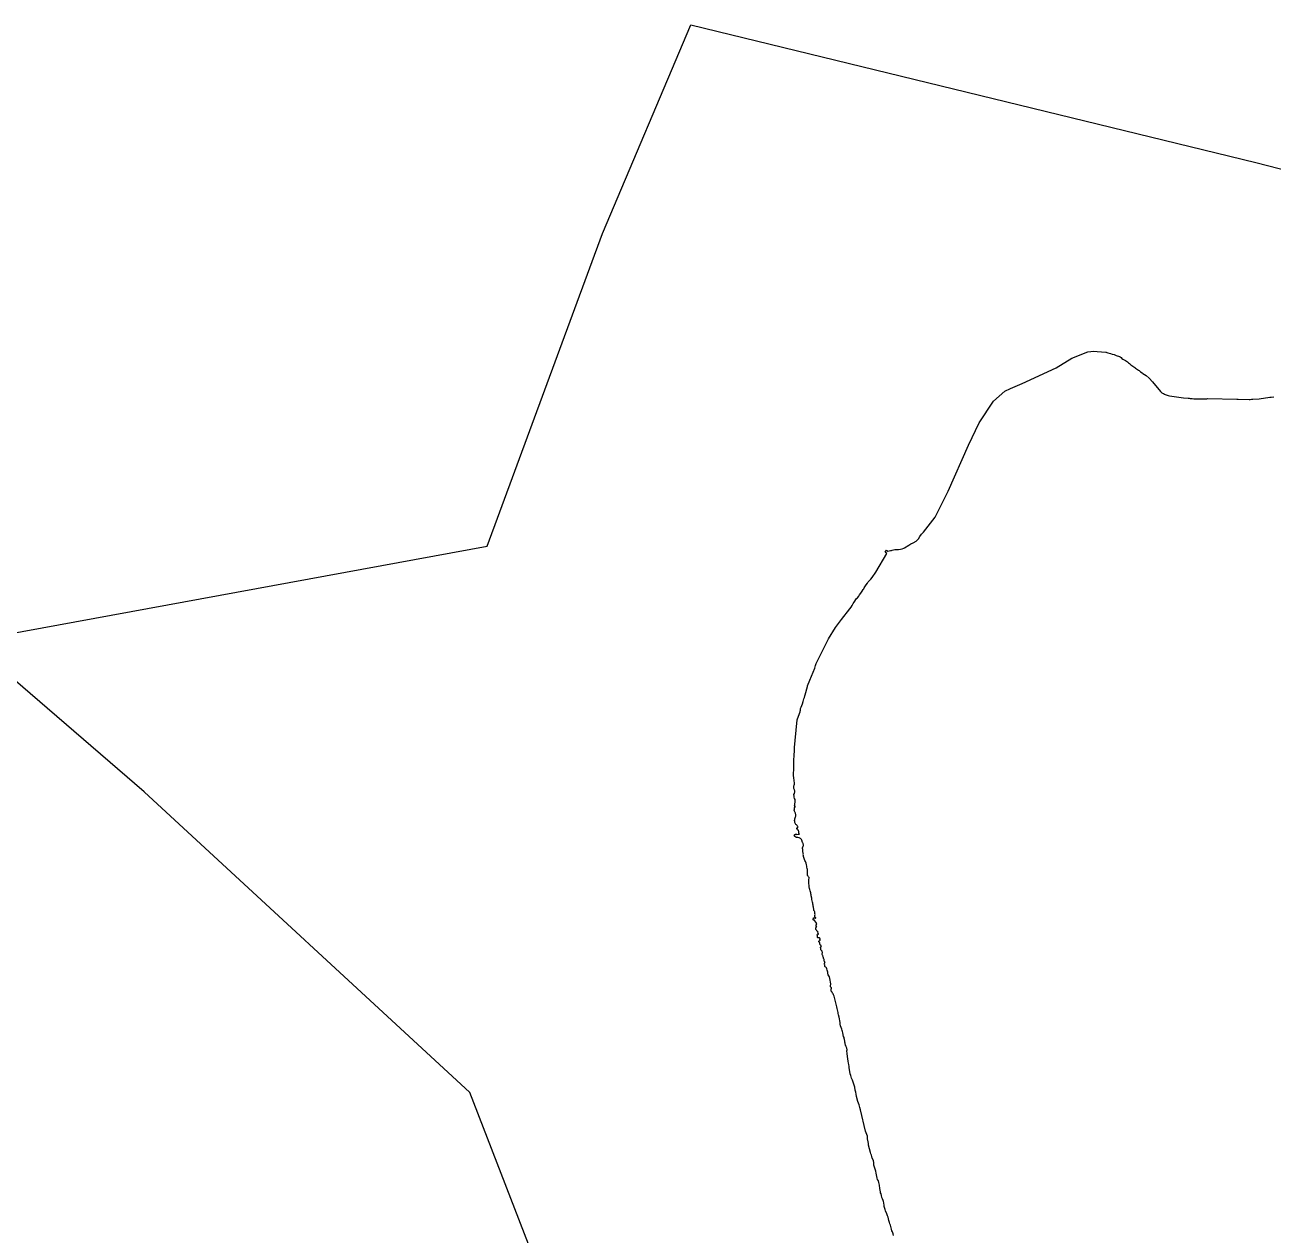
# Model space of a CAD drawing. Header units: metres. Extents: x 245125 to 394351, y 270578 to 4233311.
# Drawn here: x 268723 to 270239, y 4231842 to 4233311 of the extents above; entities that cross this region are included whole.
import ezdxf
from ezdxf.lldxf.tags import DXFTag

# ---------------------------------------------------------------- set-up
doc = ezdxf.new("R2010")
doc.units = ezdxf.units.M
doc.layers.add('ASTOTA', color=7, linetype='Continuous')
tags = doc.linetypes.add('HIDDEN', pattern=[0.375, 0.25, -0.125]).pattern_tags.tags
tags[6:7] = [DXFTag(74, 4), DXFTag(75, 0), DXFTag(340, '0'), DXFTag(46, 1.0), DXFTag(50, 0.0), DXFTag(44, 0.0), DXFTag(45, 0.0)]
tags[4:5] = [DXFTag(74, 4), DXFTag(75, 0), DXFTag(340, '0'), DXFTag(46, 1.0), DXFTag(50, 0.0), DXFTag(44, 0.0), DXFTag(45, 0.0)]

msp = doc.modelspace()

# ---------------------------------------------------------------- linework, layer by layer
at = {"layer": 'ASTOTA', "color": 253, "linetype": 'HIDDEN', "ltscale": 300}
for points in [[(266801.8, 4227680), (267738.9, 4227636.5), (268512.3, 4227601.5), (268702, 4227917), (268559, 4228328), (268449.4, 4228688), (268744.2, 4229141), (268991.3, 4229672), (269168.3, 4230198), (269196.2, 4230281), (269409.5, 4230838), (269471.9, 4231475.5), (269263.1, 4232015.5), (268867.5, 4232380.5), (268654.8, 4232563.5), (269284.2, 4232678.5), (269424.2, 4233058.5), (269531.5, 4233311.5), (270218, 4233144.5), (270754.9, 4233006.5)], [(269777.6, 4231841.7), (269777.2, 4231843.5), (269776.8, 4231845), (269776.3, 4231846.1), (269775.7, 4231847.5), (269775.2, 4231849.3), (269774.8, 4231850.9), (269774.5, 4231852.5), (269773.9, 4231854.4), (269773.2, 4231855.8), (269772.7, 4231857.5), (269772.1, 4231859.8), (269771.7, 4231862), (269771.1, 4231863.8), (269770.3, 4231865.5), (269769.6, 4231867.8), (269767.9, 4231871.7), (269767.4, 4231873.1), (269767.1, 4231874.4), (269766.8, 4231875.6), (269766.5, 4231876.8), (269766.2, 4231878.2), (269765.8, 4231881.5), (269765.6, 4231883), (269765.2, 4231884.3), (269764.4, 4231886.1), (269763.7, 4231888), (269763.2, 4231890.2), (269762.5, 4231892.2), (269761.9, 4231893.3), (269761.7, 4231894.8), (269761.4, 4231896.7), (269761.2, 4231898.9), (269760.8, 4231902.7), (269760, 4231906), (269759.3, 4231907.9), (269758.4, 4231909.6), (269757.9, 4231911.4), (269757.6, 4231913.2), (269757.1, 4231915.4), (269756.7, 4231917.5), (269756.4, 4231919.6), (269755.5, 4231922.2), (269754.5, 4231924.8), (269753.9, 4231927), (269753.6, 4231930.1), (269753.3, 4231932.7), (269751.8, 4231935.6), (269751.2, 4231937.4), (269750.8, 4231939.2), (269750.2, 4231940.9), (269749.6, 4231942.6), (269747.5, 4231951.4), (269747.2, 4231953.2), (269746.9, 4231955.4), (269746.3, 4231958.9), (269745.9, 4231962.2), (269743.8, 4231968.3), (269737.6, 4231994.4), (269736.8, 4231997.2), (269735.9, 4232000.4), (269734.5, 4232004.2), (269732.9, 4232010.5), (269732.4, 4232013.2), (269732, 4232015.6), (269731.3, 4232018.3), (269730.6, 4232021.7), (269730.1, 4232024.4), (269727.7, 4232030.1), (269726.6, 4232032.8), (269726.4, 4232034.2), (269726, 4232036), (269725.2, 4232037.9), (269723.9, 4232045.5), (269723.9, 4232047), (269723.6, 4232049.2), (269723.2, 4232051.1), (269722.8, 4232053.3), (269722.3, 4232056), (269721.8, 4232059), (269721.3, 4232062.5), (269721.1, 4232065.9), (269721.4, 4232067), (269721.3, 4232067.6), (269721.1, 4232068.4), (269720.9, 4232069.2), (269720.7, 4232070.1), (269720.3, 4232070.9), (269720, 4232071.4), (269719.5, 4232072.5), (269719.3, 4232073.3), (269719.1, 4232074.1), (269718.9, 4232075.2), (269718.7, 4232076.3), (269718.4, 4232077.8), (269718.1, 4232079.6), (269717.8, 4232081), (269717.6, 4232082), (269717.1, 4232083.1), (269716.1, 4232087.7), (269715.7, 4232089.3), (269715.2, 4232090.5), (269714.8, 4232092.2), (269714.1, 4232094.3), (269713.5, 4232096.3), (269713.1, 4232098.3), (269712.8, 4232100.2), (269712.5, 4232102.2), (269712.1, 4232104.6), (269711.6, 4232106.9), (269710.8, 4232109.6), (269710.6, 4232111.1), (269710.4, 4232112.3), (269709.5, 4232115.7), (269709.2, 4232117.3), (269708.9, 4232119.2), (269708.6, 4232121.1), (269708.2, 4232122.7), (269705.6, 4232132.3), (269705, 4232134), (269704.4, 4232135.2), (269703.7, 4232136.1), (269703.2, 4232137), (269702.5, 4232137.9), (269702.4, 4232138), (269702, 4232138.4), (269701.8, 4232139.5), (269702, 4232140.2), (269702, 4232140.8), (269702.4, 4232141.8), (269702.3, 4232142.5), (269702, 4232142.9), (269701.7, 4232143.1), (269701.4, 4232143.4), (269701.3, 4232143.8), (269701.2, 4232144.4), (269701.3, 4232145.5), (269701.6, 4232146.4), (269701.6, 4232147.4), (269701.2, 4232149.3), (269700.6, 4232151.9), (269700, 4232155.7), (269699.2, 4232156.9), (269698.5, 4232158.2), (269698.1, 4232160), (269697.8, 4232161.4), (269697.6, 4232162.6), (269697.2, 4232163.8), (269696.8, 4232165.5), (269696.2, 4232166.5), (269695.3, 4232167.3), (269694.7, 4232167.8), (269694.4, 4232168.4), (269694.4, 4232170), (269694.4, 4232170.4), (269694, 4232170.8), (269693.6, 4232171.4), (269693.8, 4232172.1), (269694.1, 4232172.6), (269694.3, 4232173), (269694.5, 4232173.5), (269694.4, 4232173.7), (269694, 4232174), (269693.8, 4232174.4), (269693.5, 4232175.2), (269693.4, 4232175.9), (269693.3, 4232176.6), (269693, 4232177.1), (269692.5, 4232178.4), (269692.6, 4232179), (269692.8, 4232179.2), (269692.7, 4232179.5), (269692.5, 4232179.7), (269692.3, 4232179.7), (269692.1, 4232180), (269691.9, 4232180.7), (269691.7, 4232181.6), (269691.3, 4232182.2), (269691.1, 4232182.8), (269690.9, 4232183.5), (269691, 4232184), (269691.3, 4232184.9), (269691.3, 4232185.4), (269691.1, 4232186.1), (269690.9, 4232186.8), (269690.6, 4232187.3), (269690.4, 4232187.7), (269689.9, 4232188), (269689.5, 4232188.4), (269689.5, 4232189.1), (269689.5, 4232189.7), (269689.6, 4232190.3), (269689.4, 4232190.6), (269689.1, 4232191.1), (269689.1, 4232191.9), (269689.3, 4232192.2), (269689.6, 4232192.4), (269690.1, 4232192.5), (269690, 4232193.5), (269689.7, 4232193.7), (269689.3, 4232193.8), (269689.1, 4232194.1), (269689, 4232194.4), (269688.7, 4232194.7), (269688.5, 4232195.1), (269688.3, 4232195.5), (269688.2, 4232196), (269688.2, 4232196.5), (269688.1, 4232197.1), (269687.9, 4232197.5), (269687.7, 4232197.7), (269687.2, 4232198), (269686.9, 4232198.3), (269686.8, 4232198.6), (269687, 4232198.9), (269687, 4232199.2), (269687.3, 4232199.4), (269687.5, 4232199.5), (269687.8, 4232199.6), (269688, 4232199.7), (269688.2, 4232199.8), (269688.4, 4232200), (269688.5, 4232200.3), (269688.5, 4232200.5), (269688.4, 4232200.8), (269688.3, 4232201.1), (269688.5, 4232201.2), (269688.6, 4232201.6), (269688.6, 4232202), (269688.4, 4232202.3), (269688.1, 4232202.7), (269687.7, 4232203.1), (269687.1, 4232203.2), (269686.8, 4232203.1), (269686.5, 4232203), (269686.3, 4232203), (269686.1, 4232203), (269685.8, 4232203.1), (269685.6, 4232203.2), (269685.4, 4232203.5), (269685.4, 4232203.8), (269685.3, 4232204.2), (269685.2, 4232204.4), (269685.2, 4232205.2), (269685.2, 4232205.5), (269685.3, 4232205.7), (269685.3, 4232205.8), (269685.2, 4232206.2), (269685.1, 4232206.5), (269685.5, 4232207.5), (269685.6, 4232207.6), (269686, 4232207.7), (269686.3, 4232207.7), (269686.4, 4232207.7), (269686.6, 4232207.8), (269686.5, 4232208), (269686.3, 4232208.4), (269686, 4232208.6), (269685.9, 4232208.8), (269685.9, 4232209.3), (269686, 4232209.9), (269685.8, 4232210.3), (269685.7, 4232210.5), (269685.4, 4232210.8), (269685, 4232211.1), (269684.7, 4232211.4), (269684.5, 4232211.9), (269684.2, 4232212.3), (269684, 4232212.5), (269683.6, 4232212.9), (269683.3, 4232213.4), (269683.2, 4232214), (269683.2, 4232214.3), (269683.3, 4232214.7), (269683.5, 4232215.1), (269683.6, 4232215.3), (269683.7, 4232215.7), (269683.8, 4232215.9), (269683.8, 4232216.3), (269683.9, 4232216.5), (269684.2, 4232216.7), (269684.4, 4232216.9), (269684.3, 4232217.2), (269684.2, 4232217.3), (269684, 4232217.3), (269683.8, 4232217.4), (269683.7, 4232217.5), (269683.7, 4232217.7), (269683.7, 4232218), (269683.7, 4232218.3), (269683.7, 4232218.7), (269683.9, 4232219.1), (269684.1, 4232219.1), (269684.3, 4232219.2), (269684.5, 4232219.5), (269684.3, 4232220.1), (269684, 4232220.7), (269683.7, 4232221.6), (269683.4, 4232222), (269683.1, 4232222.2), (269682.9, 4232222.3), (269682.7, 4232222.5), (269682.5, 4232222.8), (269682.4, 4232223.1), (269682.3, 4232223.8), (269682.3, 4232224.1), (269682.1, 4232224.2), (269682.1, 4232224.3), (269681.8, 4232224.4), (269681.5, 4232224.4), (269681.2, 4232224.4), (269680.9, 4232224.4), (269680.6, 4232224.5), (269680.5, 4232224.7), (269680.3, 4232224.9), (269680.1, 4232225.4), (269680.1, 4232225.6), (269680.3, 4232226.1), (269680.5, 4232226.3), (269680.5, 4232226.5), (269680.5, 4232226.9), (269680.7, 4232227.2), (269681.2, 4232227.3), (269681.5, 4232227.4), (269681.9, 4232227.3), (269682.1, 4232227.3), (269682.2, 4232227.2), (269682.4, 4232226.9), (269682.4, 4232226.8), (269682.7, 4232226.7), (269682.8, 4232226.8), (269683.1, 4232226.8), (269683.3, 4232227), (269683.3, 4232227.2), (269683.2, 4232227.5), (269682.9, 4232227.9), (269682.6, 4232228.1), (269682.2, 4232228.4), (269682, 4232228.6), (269682, 4232229.1), (269682.1, 4232229.5), (269682.2, 4232229.6), (269682.3, 4232230.3), (269682.4, 4232231.5), (269682.3, 4232232.5), (269682.2, 4232233.6), (269682, 4232234.7), (269681.6, 4232235.6), (269681.1, 4232236.2), (269680.8, 4232236.8), (269680.8, 4232237.6), (269680.8, 4232238.5), (269680.7, 4232239.3), (269680.5, 4232240.2), (269680.3, 4232241.5), (269680, 4232242.7), (269679.8, 4232244.1), (269679.6, 4232245.3), (269679.2, 4232246.6), (269678.7, 4232248), (269678.6, 4232249.7), (269678.4, 4232250.5), (269678.3, 4232251.3), (269677.7, 4232254.2), (269677.5, 4232255.4), (269677.3, 4232256.7), (269677.1, 4232257.9), (269676.8, 4232259), (269676.4, 4232260.3), (269676, 4232261.7), (269675.7, 4232263.1), (269675.4, 4232265), (269675.1, 4232266.6), (269675, 4232269), (269675, 4232270.7), (269674.9, 4232273.3), (269675.1, 4232276.2), (269675, 4232276.7), (269674.6, 4232277.3), (269673.9, 4232278.1), (269673.4, 4232278.8), (269673.2, 4232279.8), (269673.1, 4232281), (269673.3, 4232282.3), (269673.4, 4232283.4), (269673.3, 4232284.7), (269673.1, 4232286.1), (269672.9, 4232287.4), (269672.6, 4232288.9), (269672.4, 4232290.2), (269671.9, 4232291.9), (269671.4, 4232293.9), (269670.7, 4232295.9), (269669.9, 4232297), (269669.1, 4232299.4), (269668.7, 4232300.5), (269668.5, 4232301.8), (269668.3, 4232302.7), (269668.1, 4232303.7), (269668.2, 4232304.7), (269668, 4232305.5), (269667.8, 4232306.3), (269667.6, 4232307.1), (269667.6, 4232308.2), (269667.5, 4232309.1), (269667.4, 4232310.4), (269667.3, 4232311.4), (269667.2, 4232312.5), (269668, 4232314.4), (269668.2, 4232315.3), (269668.3, 4232316), (269668.1, 4232317), (269667.9, 4232317.7), (269667.6, 4232318.3), (269667.2, 4232318.8), (269666.9, 4232319.9), (269666.8, 4232320.6), (269666.5, 4232321.6), (269666, 4232322.4), (269665.5, 4232322.9), (269665, 4232323.4), (269664.6, 4232323.7), (269664, 4232324.1), (269663.1, 4232324.6), (269661.6, 4232324.8), (269661.2, 4232324.8), (269660.8, 4232324.8), (269660.4, 4232324.9), (269660, 4232325.1), (269659.6, 4232325.3), (269659, 4232325.5), (269658.5, 4232325.8), (269658.2, 4232326), (269657.8, 4232326.2), (269657.4, 4232326.5), (269657.2, 4232326.8), (269657.3, 4232327.6), (269657.4, 4232328.2), (269657.9, 4232328.5), (269658.3, 4232328.6), (269658.7, 4232328.8), (269659.2, 4232328.8), (269659.7, 4232328.8), (269660.3, 4232328.7), (269663.4, 4232328.9), (269663.2, 4232329.5), (269662.8, 4232329.9), (269662.7, 4232330.5), (269662.7, 4232331.1), (269662.7, 4232331.3), (269662.6, 4232332.3), (269662.4, 4232333), (269662.3, 4232333.7), (269661.2, 4232334.4), (269660.7, 4232335.1), (269660.3, 4232335.6), (269660.1, 4232336), (269660.1, 4232336.5), (269660.4, 4232336.5), (269660.9, 4232336.6), (269661.3, 4232336.8), (269661.6, 4232337.1), (269661.5, 4232337.6), (269661.3, 4232338.1), (269661.1, 4232338.6), (269660.5, 4232339.4), (269659.7, 4232340.2), (269659.1, 4232340.9), (269658.7, 4232341.5), (269658.3, 4232342.4), (269658, 4232343.2), (269657.8, 4232344.3), (269657.6, 4232345.6), (269657.7, 4232346.6), (269657.9, 4232347.6), (269658.3, 4232348.8), (269658.7, 4232350), (269658.9, 4232350.9), (269659, 4232351.8), (269659, 4232352.9), (269658.8, 4232353.5), (269658.6, 4232354.4), (269658.3, 4232355.3), (269657.7, 4232356.1), (269657.4, 4232357.1), (269657.2, 4232358.3), (269657.4, 4232359.5), (269657.6, 4232361.1), (269658.2, 4232362.3), (269658.1, 4232362.4), (269657.6, 4232363.7), (269657.7, 4232364.5), (269657.7, 4232365.7), (269657.8, 4232366.8), (269658.1, 4232367.6), (269658.3, 4232368.1), (269658.4, 4232369.5), (269658.1, 4232371.1), (269657.5, 4232372.1), (269657.2, 4232374), (269657, 4232375.5), (269656.7, 4232376.4), (269656.8, 4232377.3), (269657.3, 4232378.5), (269657.5, 4232379.2), (269657.8, 4232379.9), (269657.8, 4232380.7), (269657.8, 4232381.7), (269657.6, 4232382.4), (269657.3, 4232383), (269657, 4232383.6), (269656.8, 4232384.4), (269656.7, 4232386.1), (269656.7, 4232387.5), (269656.9, 4232388.5), (269657.3, 4232389.8), (269657.4, 4232391.6), (269657.2, 4232393.5), (269657, 4232395), (269656.8, 4232396.4), (269656.5, 4232397.8), (269656.4, 4232399.7), (269656.3, 4232402.5), (269656.4, 4232404.2), (269656.6, 4232405.8), (269656.7, 4232407.3), (269656.6, 4232409.5), (269656.5, 4232411.8), (269656.5, 4232413.6), (269656.6, 4232419), (269657, 4232424.5), (269657.6, 4232430.6), (269657.6, 4232434.2), (269658.1, 4232442.7), (269660.8, 4232467.7), (269663.7, 4232475.4), (269664.2, 4232477.5), (269664.3, 4232478.5), (269664.6, 4232479.7), (269664.8, 4232481.4), (269665.6, 4232483.3), (269666.2, 4232485.1), (269667, 4232487.1), (269667.9, 4232489.9), (269668.4, 4232491.8), (269668.7, 4232493.1), (269669.5, 4232495.1), (269670, 4232497), (269670.4, 4232498), (269673.1, 4232508.4), (269673.3, 4232509.1), (269676.1, 4232516), (269682.1, 4232530.7), (269683, 4232533.9), (269683.8, 4232536), (269684.6, 4232537.8), (269685.9, 4232540.1), (269686.8, 4232542.6), (269688.2, 4232545.2), (269689.4, 4232547.6), (269698.9, 4232566.2), (269707.1, 4232579.9), (269714.7, 4232589.8), (269724.8, 4232602.4), (269726.1, 4232604.4), (269727.5, 4232606.7), (269728.8, 4232608.9), (269729.9, 4232610.8), (269732.9, 4232615.1), (269734.1, 4232616), (269735.5, 4232618.1), (269736.3, 4232619.5), (269737.9, 4232621.5), (269739.6, 4232624.1), (269740.9, 4232626.1), (269741.6, 4232627), (269742.1, 4232627.9), (269742.9, 4232629.2), (269744.5, 4232631.6), (269746, 4232633.8), (269747, 4232635.2), (269748.5, 4232637), (269750.1, 4232638.7), (269751.6, 4232640.8), (269753.3, 4232642.9), (269754.6, 4232644.5), (269756.3, 4232647.2), (269769.5, 4232669.6), (269767.7, 4232671.4), (269769.2, 4232674), (269771, 4232672.6), (269774, 4232673.3), (269775.1, 4232673.6), (269776.2, 4232674), (269779.4, 4232674.6), (269782.6, 4232674.6), (269783.9, 4232674.5), (269786.1, 4232674.9), (269788.3, 4232675.5), (269790.1, 4232676.4), (269791.2, 4232676.8), (269796.5, 4232679.7), (269798.9, 4232681.4), (269801.4, 4232682.6), (269805.2, 4232684.8), (269807.3, 4232686.8), (269808, 4232687.7), (269809.8, 4232690.5), (269811.8, 4232693.4), (269812.9, 4232694.4), (269814, 4232695.8), (269828.1, 4232713.7), (269843.9, 4232745.6), (269868.9, 4232801.4), (269881.9, 4232828.4), (269899.2, 4232854.8), (269912.9, 4232866.9), (269919.7, 4232870.2), (269933.8, 4232876.1), (269975.1, 4232895.3), (269994.5, 4232906.9), (270013.8, 4232914.8), (270020.9, 4232915.4), (270025.2, 4232915.1), (270035.6, 4232914.3), (270036.2, 4232914.2), (270036.7, 4232914), (270038.2, 4232913.4), (270039.5, 4232913), (270041.2, 4232912.6), (270043.3, 4232911.9), (270045.6, 4232911.2), (270048.3, 4232910.3), (270052, 4232909.1), (270053.1, 4232908.4), (270054.1, 4232907.6), (270055, 4232906.7), (270056.3, 4232905.6), (270058, 4232904.8), (270059.4, 4232904.1), (270060.6, 4232903.3), (270061.8, 4232902.3), (270063.2, 4232901.4), (270064.5, 4232900.3), (270065.9, 4232898.9), (270068.3, 4232897.3), (270071, 4232895.7), (270071.8, 4232894.9), (270072.9, 4232893.9), (270073.9, 4232893.2), (270075.2, 4232892.3), (270076.1, 4232891.8), (270076.9, 4232891.3), (270077.8, 4232890.3), (270079.7, 4232889), (270080.6, 4232888.5), (270084.5, 4232886), (270088.2, 4232882.8), (270092.2, 4232878.3), (270102.1, 4232866.5), (270102.9, 4232865.6), (270103.6, 4232865), (270104.4, 4232864.5), (270105.5, 4232863.9), (270106.7, 4232863.1), (270107.7, 4232862.7), (270110.3, 4232862.1), (270111.5, 4232861.6), (270112.9, 4232861.4), (270130.1, 4232858.9), (270135.5, 4232858.5), (270136.7, 4232858.3), (270138.1, 4232858), (270140.6, 4232857.8), (270142.5, 4232857.7), (270158.3, 4232857.7), (270159.6, 4232857.8), (270194.6, 4232857.2), (270196.4, 4232857.1), (270209.6, 4232856.7), (270211, 4232856.8), (270212.7, 4232857), (270214.3, 4232857.2), (270221.7, 4232857.6), (270234.9, 4232859.4), (270236.5, 4232859.7), (270239.5, 4232859.9)]]:
    msp.add_lwpolyline(points, dxfattribs=at)

doc.saveas('drawing.dxf')
